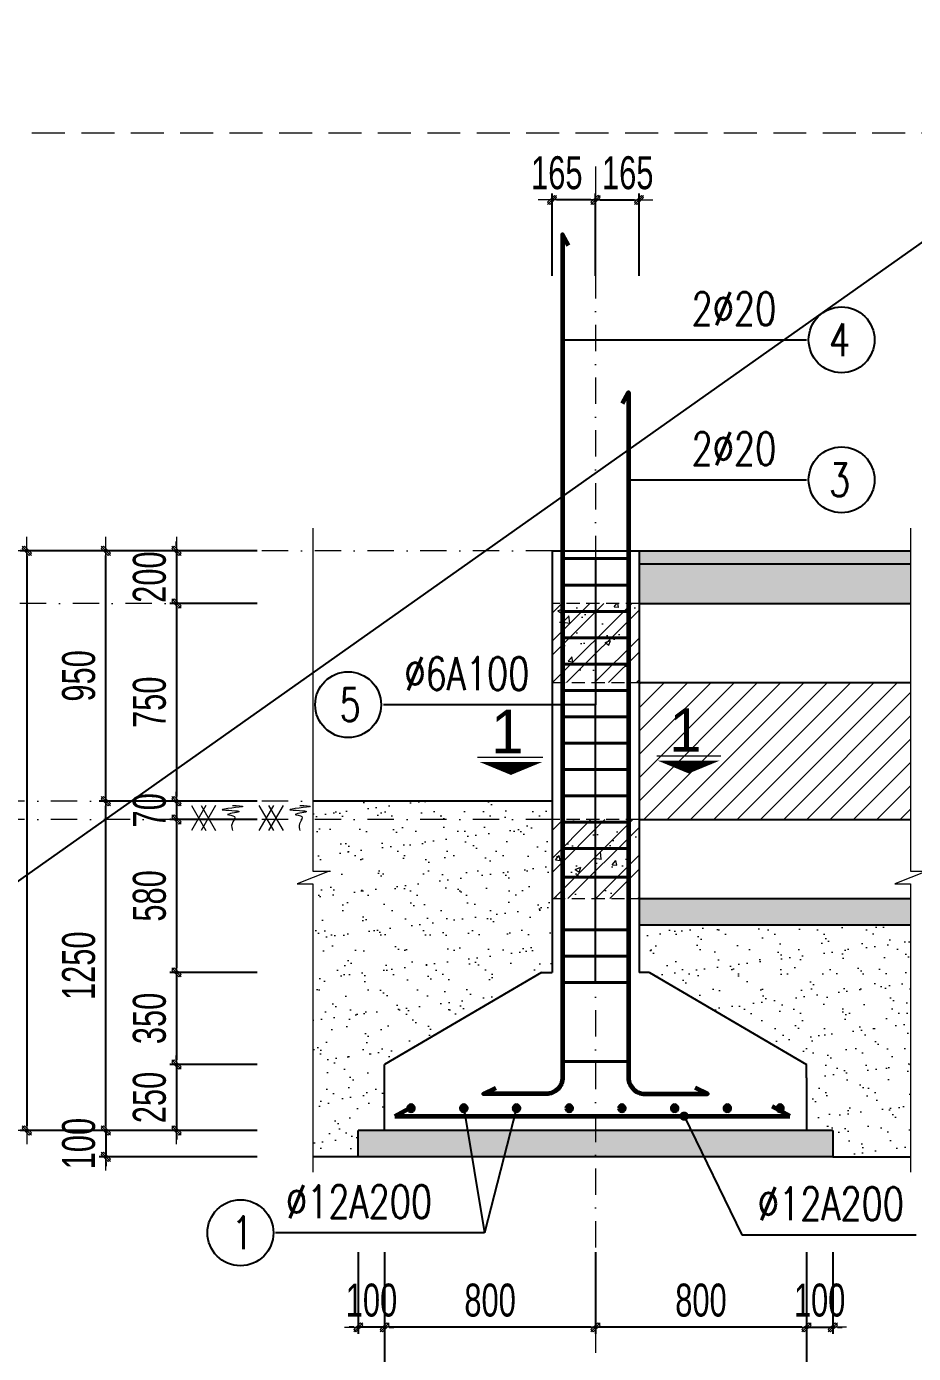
# Model space of a CAD drawing. Header units: millimetres. Extents: x -182770 to 489476, y -561170 to -280028.
# Drawn here: x -63345 to -59981, y -523806 to -518770 of the extents above; entities that cross this region are included whole.
import ezdxf
from ezdxf.enums import TextEntityAlignment as Align

# ---------------------------------------------------------------- set-up
doc = ezdxf.new("R2010")
doc.units = ezdxf.units.MM
doc.header["$MEASUREMENT"] = 0
doc.header["$PDMODE"] = 32
doc.linetypes.add('DASHDOT', pattern=[1, 0.5, -0.25, 0, -0.25])
doc.linetypes.add('HIDDEN', pattern=[0.375, 0.25, -0.125])
doc.layers.get('Defpoints').update_dxf_attribs({"color": 1})
doc.layers.add('KCS_Plotter', color=11, linetype='Continuous', plot=False)
for name, color, linetype, lineweight in [('LC Dim', 8, 'Continuous', 18), ('LC Hatch', 252, 'Continuous', 9), ('LC Khac', 4, 'Continuous', 9), ('LC MANH DUT', 35, 'HIDDEN', 5), ('LC Net dam2', 6, 'Continuous', 40), ('LC Net dam3', 1, 'Continuous', 60), ('LC Net manh', 133, 'Continuous', 5), ('LC Net thay', 63, 'Continuous', 25), ('LC Net truc', 79, 'DASHDOT', 13), ('LC Text2', 7, 'Continuous', 25)]:
    doc.layers.add(name, color=color, linetype=linetype, lineweight=lineweight)
doc.styles.add('HOATBIF', font='hoatbif.shx', dxfattribs={"width": 0.7})
doc.styles.add('LC 1', font='VHAVANB.TTF')
doc.styles.add('LC 3', font='vnsimli.shx', dxfattribs={"width": 0.75})
doc.dimstyles.new('1-100(1-50)', dxfattribs={"dimscale": 50, "dimtxt": 2.5, "dimasz": 0.35, "dimexe": 0.5, "dimexo": 0, "dimgap": 0.8, "dimtad": 1, "dimdec": 0, "dimzin": 0, "dimdsep": 46, "dimtxsty": 'HOATBIF', "dimblk1": 'DOT', "dimblk2": 'DOT', "dimsah": 1, "dimcen": -1, "dimdle": 1, "dimclrd": 256, "dimclre": 256, "dimclrt": 4, "dimadec": 3, "dimazin": 2, "dimtfac": 0.333333, "dimtdec": 0, "dimtix": 1, "dimtmove": 2, "dimatfit": 3, "dimldrblk": 'DOT', "dimfxl": 1, "dimtvp": 0.833333, "dimtolj": 1, "dimtzin": 0, "dimarcsym": 0})

# ---------------------------------------------------------------- blocks, each defined once
blk = doc.blocks.new('DOT')
at = {"layer": 'LC Dim'}
blk.add_line((-3, 0), (3, 0), dxfattribs=at)
at = {"layer": 'LC Dim', "color": 4}
blk.add_line((-1, -1), (1, 1), dxfattribs=at)
blk.add_lwpolyline([(0.5, 1), (-1, -0.5), (-0.5, -1), (1, 0.5)], close=True, dxfattribs=at)
blk = doc.blocks.new('*D451')
at = {"layer": 'Defpoints', "color": 0, "ltscale": 2, "transparency": 16777216}
for p in [(-61186.6, -523422), (-60386.6, -523422), (-61186.6, -523706.6)]:
    blk.add_point(p, dxfattribs=at)
at = {"layer": 'LC Dim', "lineweight": -2, "ltscale": 2, "transparency": 16777216}
for p, q in [((-61186.6, -523422), (-61186.6, -523731.6)), ((-60386.6, -523422), (-60386.6, -523731.6)), ((-60404.1, -523706.6), (-61169.1, -523706.6))]:
    blk.add_line(p, q, dxfattribs=at)
at = {"layer": 'LC Dim', "lineweight": -2, "ltscale": 2, "transparency": 16777216, "xscale": 17.5, "yscale": 17.5, "zscale": 17.5, "rotation": 180}
blk.add_blockref('DOT', (-61186.6, -523706.6), dxfattribs=at)
at = {"layer": 'LC Dim', "lineweight": -2, "ltscale": 2, "transparency": 16777216, "xscale": 17.5, "yscale": 17.5, "zscale": 17.5}
blk.add_blockref('DOT', (-60386.6, -523706.6), dxfattribs=at)
at = {"layer": 'LC Dim', "color": 4, "ltscale": 2, "transparency": 16777216, "insert": (-60786.6, -523604.1), "char_height": 125, "attachment_point": 5, "style": 'HOATBIF'}
blk.add_mtext('\\A1;800', dxfattribs=at)
blk = doc.blocks.new('_Dot')
at = {"color": 0, "linetype": 'ByBlock', "lineweight": -2}
blk.add_line((-0.5, 0), (-1, 0), dxfattribs=at)
at = {"color": 0, "linetype": 'ByBlock', "const_width": 0.5}
blk.add_lwpolyline([(-0.25, 0, 1), (0.25, 0, 1)], format="xyb", close=True, dxfattribs=at)
blk = doc.blocks.new('*D452')
at = {"layer": 'Defpoints', "color": 0, "ltscale": 2, "transparency": 16777216}
for p in [(-61986.6, -523422), (-61186.6, -523422), (-61986.6, -523706.6)]:
    blk.add_point(p, dxfattribs=at)
at = {"layer": 'LC Dim', "lineweight": -2, "ltscale": 2, "transparency": 16777216}
for p, q in [((-61986.6, -523422), (-61986.6, -523731.6)), ((-61186.6, -523422), (-61186.6, -523731.6)), ((-61204.1, -523706.6), (-61969.1, -523706.6))]:
    blk.add_line(p, q, dxfattribs=at)
at = {"layer": 'LC Dim', "lineweight": -2, "ltscale": 2, "transparency": 16777216, "xscale": 17.5, "yscale": 17.5, "zscale": 17.5, "rotation": 180}
blk.add_blockref('DOT', (-61986.6, -523706.6), dxfattribs=at)
at = {"layer": 'LC Dim', "lineweight": -2, "ltscale": 2, "transparency": 16777216, "xscale": 17.5, "yscale": 17.5, "zscale": 17.5}
blk.add_blockref('DOT', (-61186.6, -523706.6), dxfattribs=at)
at = {"layer": 'LC Dim', "color": 4, "ltscale": 2, "transparency": 16777216, "insert": (-61586.6, -523604.1), "char_height": 125, "attachment_point": 5, "style": 'HOATBIF'}
blk.add_mtext('\\A1;800', dxfattribs=at)
blk = doc.blocks.new('*D453')
at = {"layer": 'Defpoints', "color": 0, "ltscale": 2, "transparency": 16777216}
for p in [(-61986.6, -523422), (-60386.6, -523422), (-61986.6, -524019.1)]:
    blk.add_point(p, dxfattribs=at)
at = {"layer": 'LC Dim', "lineweight": -2, "ltscale": 2, "transparency": 16777216}
for p, q in [((-61986.6, -523422), (-61986.6, -524044.1)), ((-60386.6, -523422), (-60386.6, -524044.1)), ((-60404.1, -524019.1), (-61969.1, -524019.1))]:
    blk.add_line(p, q, dxfattribs=at)
at = {"layer": 'LC Dim', "lineweight": -2, "ltscale": 2, "transparency": 16777216, "xscale": 17.5, "yscale": 17.5, "zscale": 17.5, "rotation": 180}
blk.add_blockref('DOT', (-61986.6, -524019.1), dxfattribs=at)
at = {"layer": 'LC Dim', "lineweight": -2, "ltscale": 2, "transparency": 16777216, "xscale": 17.5, "yscale": 17.5, "zscale": 17.5}
blk.add_blockref('DOT', (-60386.6, -524019.1), dxfattribs=at)
at = {"layer": 'LC Dim', "color": 4, "ltscale": 2, "transparency": 16777216, "insert": (-61186.6, -523916.6), "char_height": 125, "attachment_point": 5, "style": 'HOATBIF'}
blk.add_mtext('\\A1;1600', dxfattribs=at)
blk = doc.blocks.new('*D454')
at = {"layer": 'Defpoints', "color": 0, "ltscale": 2, "transparency": 16777216}
for p in [(-60386.6, -523422), (-60286.6, -523422), (-60286.6, -523706.6)]:
    blk.add_point(p, dxfattribs=at)
at = {"layer": 'LC Dim', "lineweight": -2, "ltscale": 2, "transparency": 16777216}
for p, q in [((-60386.6, -523422), (-60386.6, -523731.6)), ((-60286.6, -523422), (-60286.6, -523731.6)), ((-60404.1, -523706.6), (-60421.6, -523706.6)), ((-60386.6, -523706.6), (-60286.6, -523706.6)), ((-60269.1, -523706.6), (-60251.6, -523706.6))]:
    blk.add_line(p, q, dxfattribs=at)
at = {"layer": 'LC Dim', "lineweight": -2, "ltscale": 2, "transparency": 16777216, "xscale": 17.5, "yscale": 17.5, "zscale": 17.5}
blk.add_blockref('DOT', (-60386.6, -523706.6), dxfattribs=at)
at = {"layer": 'LC Dim', "lineweight": -2, "ltscale": 2, "transparency": 16777216, "xscale": 17.5, "yscale": 17.5, "zscale": 17.5, "rotation": 180}
blk.add_blockref('DOT', (-60286.6, -523706.6), dxfattribs=at)
at = {"layer": 'LC Dim', "color": 4, "ltscale": 2, "transparency": 16777216, "insert": (-60336.6, -523604.1), "char_height": 125, "attachment_point": 5, "style": 'HOATBIF'}
blk.add_mtext('\\A1;100', dxfattribs=at)
blk = doc.blocks.new('*D455')
at = {"layer": 'Defpoints', "color": 0, "ltscale": 2, "transparency": 16777216}
for p in [(-62086.6, -523422), (-61986.6, -523422), (-62086.6, -523706.6)]:
    blk.add_point(p, dxfattribs=at)
at = {"layer": 'LC Dim', "lineweight": -2, "ltscale": 2, "transparency": 16777216}
for p, q in [((-62086.6, -523422), (-62086.6, -523731.6)), ((-61986.6, -523422), (-61986.6, -523731.6)), ((-62104.1, -523706.6), (-62121.6, -523706.6)), ((-61986.6, -523706.6), (-62086.6, -523706.6)), ((-61969.1, -523706.6), (-61951.6, -523706.6))]:
    blk.add_line(p, q, dxfattribs=at)
at = {"layer": 'LC Dim', "lineweight": -2, "ltscale": 2, "transparency": 16777216, "xscale": 17.5, "yscale": 17.5, "zscale": 17.5}
blk.add_blockref('DOT', (-62086.6, -523706.6), dxfattribs=at)
at = {"layer": 'LC Dim', "lineweight": -2, "ltscale": 2, "transparency": 16777216, "xscale": 17.5, "yscale": 17.5, "zscale": 17.5, "rotation": 180}
blk.add_blockref('DOT', (-61986.6, -523706.6), dxfattribs=at)
at = {"layer": 'LC Dim', "color": 4, "ltscale": 2, "transparency": 16777216, "insert": (-62036.6, -523604.1), "char_height": 125, "attachment_point": 5, "style": 'HOATBIF'}
blk.add_mtext('\\A1;100', dxfattribs=at)
blk = doc.blocks.new('*D456')
at = {"layer": 'Defpoints', "color": 0, "ltscale": 2, "transparency": 16777216}
for p in [(-61351.6, -519428), (-61351.6, -519716.2), (-61186.6, -519716.2)]:
    blk.add_point(p, dxfattribs=at)
at = {"layer": 'LC Dim', "lineweight": -2, "ltscale": 2, "transparency": 16777216}
for p, q in [((-61351.6, -519716.2), (-61351.6, -519403)), ((-61186.6, -519716.2), (-61186.6, -519403)), ((-61204.1, -519428), (-61334.1, -519428))]:
    blk.add_line(p, q, dxfattribs=at)
at = {"layer": 'LC Dim', "lineweight": -2, "ltscale": 2, "transparency": 16777216, "xscale": 17.5, "yscale": 17.5, "zscale": 17.5, "rotation": 180}
blk.add_blockref('DOT', (-61351.6, -519428), dxfattribs=at)
at = {"layer": 'LC Dim', "lineweight": -2, "ltscale": 2, "transparency": 16777216, "xscale": 17.5, "yscale": 17.5, "zscale": 17.5}
blk.add_blockref('DOT', (-61186.6, -519428), dxfattribs=at)
at = {"layer": 'LC Dim', "color": 4, "ltscale": 2, "transparency": 16777216, "insert": (-61333.5, -519325.5), "char_height": 125, "attachment_point": 5, "style": 'HOATBIF'}
blk.add_mtext('\\A1;165', dxfattribs=at)
blk = doc.blocks.new('*D457')
at = {"layer": 'Defpoints', "color": 0, "ltscale": 2, "transparency": 16777216}
for p in [(-61021.6, -519428), (-61186.6, -519716.2), (-61021.6, -519716.2)]:
    blk.add_point(p, dxfattribs=at)
at = {"layer": 'LC Dim', "lineweight": -2, "ltscale": 2, "transparency": 16777216}
for p, q in [((-61186.6, -519716.2), (-61186.6, -519403)), ((-61021.6, -519716.2), (-61021.6, -519403)), ((-61169.1, -519428), (-61039.1, -519428))]:
    blk.add_line(p, q, dxfattribs=at)
at = {"layer": 'LC Dim', "lineweight": -2, "ltscale": 2, "transparency": 16777216, "xscale": 17.5, "yscale": 17.5, "zscale": 17.5, "rotation": 180}
blk.add_blockref('DOT', (-61186.6, -519428), dxfattribs=at)
at = {"layer": 'LC Dim', "lineweight": -2, "ltscale": 2, "transparency": 16777216, "xscale": 17.5, "yscale": 17.5, "zscale": 17.5}
blk.add_blockref('DOT', (-61021.6, -519428), dxfattribs=at)
at = {"layer": 'LC Dim', "color": 4, "ltscale": 2, "transparency": 16777216, "insert": (-61064.5, -519325.5), "char_height": 125, "attachment_point": 5, "style": 'HOATBIF'}
blk.add_mtext('\\A1;165', dxfattribs=at)
blk = doc.blocks.new('theptron1')
at = {"layer": 'LC Net dam3'}
for p, q in [((-0.5, 0), (0.5, 0)), ((-0.35, 0.35), (0.35, -0.35)), ((0.35, 0.35), (-0.35, -0.35)), ((0, 0.5), (0, -0.5))]:
    blk.add_line(p, q, dxfattribs=at)
blk.add_circle((0, 0), 0.5, dxfattribs=at)
blk = doc.blocks.new('*U377')
at = {"layer": 'LC Dim', "xscale": 19.6923076923333, "yscale": 19.6923076923333, "zscale": 19.6923076923333}
blk.add_blockref('theptron1', (0, 0), dxfattribs=at)
blk = doc.blocks.new('*U376')
at = {"layer": 'LC Dim', "color": 0, "linetype": 'ByBlock', "lineweight": -2}
for p in [(0, 0), (200, 0), (400, 0), (600, 0), (800, 0), (1000, 0), (1200, 0)]:
    blk.add_blockref('*U377', p, dxfattribs=at)
at = {"layer": 'LC Dim', "color": 0, "linetype": 'ByBlock', "lineweight": -2, "transparency": 16777216}
blk.add_blockref('*U377', (1400, 0), dxfattribs=at)
blk = doc.blocks.new('*D477')
at = {"layer": 'Defpoints', "color": 0, "ltscale": 2, "transparency": 16777216}
for p in [(-62469.7, -522959.4), (-63044.5, -523059.4), (-62469.7, -523059.4)]:
    blk.add_point(p, dxfattribs=at)
at = {"layer": 'LC Dim', "lineweight": -2, "ltscale": 2, "transparency": 16777216}
for p, q in [((-63044.5, -522941.9), (-63044.5, -522924.4)), ((-62469.7, -522959.4), (-63069.5, -522959.4)), ((-63044.5, -522959.4), (-63044.5, -523059.4)), ((-62469.7, -523059.4), (-63069.5, -523059.4)), ((-63044.5, -523076.9), (-63044.5, -523094.4))]:
    blk.add_line(p, q, dxfattribs=at)
at = {"layer": 'LC Dim', "lineweight": -2, "ltscale": 2, "transparency": 16777216, "xscale": 17.5, "yscale": 17.5, "zscale": 17.5}
for p, rotation in [((-63044.5, -522959.4), 270), ((-63044.5, -523059.4), 90)]:
    blk.add_blockref('DOT', p, dxfattribs=dict(at, rotation=rotation))
at = {"layer": 'LC Dim', "color": 4, "ltscale": 2, "transparency": 16777216, "insert": (-63147, -523009.4), "char_height": 125, "attachment_point": 5, "rotation": 90, "style": 'HOATBIF'}
blk.add_mtext('\\A1;100', dxfattribs=at)
blk = doc.blocks.new('*D478')
at = {"layer": 'Defpoints', "color": 0, "ltscale": 2, "transparency": 16777216}
for p in [(-63044.5, -521709.4), (-62469.7, -521709.4), (-62469.7, -522959.4)]:
    blk.add_point(p, dxfattribs=at)
at = {"layer": 'LC Dim', "lineweight": -2, "ltscale": 2, "transparency": 16777216}
for p, q in [((-62469.7, -521709.4), (-63069.5, -521709.4)), ((-63044.5, -522941.9), (-63044.5, -521726.9)), ((-62469.7, -522959.4), (-63069.5, -522959.4))]:
    blk.add_line(p, q, dxfattribs=at)
at = {"layer": 'LC Dim', "lineweight": -2, "ltscale": 2, "transparency": 16777216, "xscale": 17.5, "yscale": 17.5, "zscale": 17.5}
for p, rotation in [((-63044.5, -521709.4), 90), ((-63044.5, -522959.4), 270)]:
    blk.add_blockref('DOT', p, dxfattribs=dict(at, rotation=rotation))
at = {"layer": 'LC Dim', "color": 4, "ltscale": 2, "transparency": 16777216, "insert": (-63147, -522334.4), "char_height": 125, "attachment_point": 5, "rotation": 90, "style": 'HOATBIF'}
blk.add_mtext('\\A1;1250', dxfattribs=at)
blk = doc.blocks.new('*D479')
at = {"layer": 'Defpoints', "color": 0, "ltscale": 2, "transparency": 16777216}
for p in [(-63044.5, -520759.4), (-62469.7, -520759.4), (-62469.7, -521709.4)]:
    blk.add_point(p, dxfattribs=at)
at = {"layer": 'LC Dim', "lineweight": -2, "ltscale": 2, "transparency": 16777216}
for p, q in [((-62469.7, -520759.4), (-63069.5, -520759.4)), ((-63044.5, -521691.9), (-63044.5, -520776.9)), ((-62469.7, -521709.4), (-63069.5, -521709.4))]:
    blk.add_line(p, q, dxfattribs=at)
at = {"layer": 'LC Dim', "lineweight": -2, "ltscale": 2, "transparency": 16777216, "xscale": 17.5, "yscale": 17.5, "zscale": 17.5}
for p, rotation in [((-63044.5, -520759.4), 90), ((-63044.5, -521709.4), 270)]:
    blk.add_blockref('DOT', p, dxfattribs=dict(at, rotation=rotation))
at = {"layer": 'LC Dim', "color": 4, "ltscale": 2, "transparency": 16777216, "insert": (-63147, -521234.4), "char_height": 125, "attachment_point": 5, "rotation": 90, "style": 'HOATBIF'}
blk.add_mtext('\\A1;950', dxfattribs=at)
blk = doc.blocks.new('mat dat')
at = {"layer": 'LC Net manh'}
for p, q in [((2, 0), (3.73, -3)), ((3.73, 0), (2, -3)), ((3.15, 0), (4.88, -3)), ((4.88, 0), (3.15, -3))]:
    blk.add_line(p, q, dxfattribs=at)
blk.add_spline([(0, 0), (-1.21, -0.12), (1.21, -0.52), (-0.75, -0.75), (0.58, -1.1), (-0.23, -1.33), (0.06, -2.19), (0, -3)], degree=3, dxfattribs=at)
blk = doc.blocks.new('*U386')
at = {"layer": 'LC Khac', "xscale": 32.00000000005184, "yscale": 32.00000000005184, "zscale": 32.00000000005184}
blk.add_blockref('mat dat', (-56.7, 48), dxfattribs=at)
blk = doc.blocks.new('*U385')
at = {"layer": 'LC Dim', "color": 0, "linetype": 'ByBlock', "lineweight": -2}
for p in [(0, 0), (256, 0)]:
    blk.add_blockref('*U386', p, dxfattribs=at)
blk = doc.blocks.new('*D480')
at = {"layer": 'Defpoints', "color": 0, "ltscale": 2, "transparency": 16777216}
for p in [(-62469.7, -520759.4), (-63344.3, -522959.4), (-62469.7, -522959.4)]:
    blk.add_point(p, dxfattribs=at)
at = {"layer": 'LC Dim', "lineweight": -2, "ltscale": 2, "transparency": 16777216}
for p, q in [((-62469.7, -520759.4), (-63369.3, -520759.4)), ((-63344.3, -520776.9), (-63344.3, -522941.9)), ((-62469.7, -522959.4), (-63369.3, -522959.4))]:
    blk.add_line(p, q, dxfattribs=at)
at = {"layer": 'LC Dim', "lineweight": -2, "ltscale": 2, "transparency": 16777216, "xscale": 17.5, "yscale": 17.5, "zscale": 17.5}
for p, rotation in [((-63344.3, -520759.4), 90), ((-63344.3, -522959.4), 270)]:
    blk.add_blockref('DOT', p, dxfattribs=dict(at, rotation=rotation))
at = {"layer": 'LC Dim', "color": 4, "ltscale": 2, "transparency": 16777216, "insert": (-63450, -521942.6), "char_height": 125, "attachment_point": 5, "rotation": 90, "style": 'HOATBIF'}
blk.add_mtext('\\A1;2200', dxfattribs=at)
blk = doc.blocks.new('*D481')
at = {"layer": 'Defpoints', "color": 0, "transparency": 16777216}
for p in [(-62469.7, -521779.4), (-62776, -522359.4), (-62469.7, -522359.4)]:
    blk.add_point(p, dxfattribs=at)
at = {"layer": 'LC Dim', "lineweight": -2, "transparency": 16777216}
for p, q in [((-62469.7, -521779.4), (-62801, -521779.4)), ((-62776, -521796.9), (-62776, -522341.9)), ((-62469.7, -522359.4), (-62801, -522359.4))]:
    blk.add_line(p, q, dxfattribs=at)
at = {"layer": 'LC Dim', "lineweight": -2, "transparency": 16777216, "xscale": 17.5, "yscale": 17.5, "zscale": 17.5}
for p, rotation in [((-62776, -521779.4), 90), ((-62776, -522359.4), 270)]:
    blk.add_blockref('DOT', p, dxfattribs=dict(at, rotation=rotation))
at = {"layer": 'LC Dim', "color": 4, "transparency": 16777216, "insert": (-62878.5, -522069.4), "char_height": 125, "attachment_point": 5, "rotation": 90, "style": 'HOATBIF'}
blk.add_mtext('\\A1;580', dxfattribs=at)
blk = doc.blocks.new('*D482')
at = {"layer": 'Defpoints', "color": 0, "transparency": 16777216}
for p in [(-62469.7, -522359.4), (-62776, -522709.4), (-62469.7, -522709.4)]:
    blk.add_point(p, dxfattribs=at)
at = {"layer": 'LC Dim', "lineweight": -2, "transparency": 16777216}
for p, q in [((-62469.7, -522359.4), (-62801, -522359.4)), ((-62776, -522376.9), (-62776, -522691.9)), ((-62469.7, -522709.4), (-62801, -522709.4))]:
    blk.add_line(p, q, dxfattribs=at)
at = {"layer": 'LC Dim', "lineweight": -2, "transparency": 16777216, "xscale": 17.5, "yscale": 17.5, "zscale": 17.5}
for p, rotation in [((-62776, -522359.4), 90), ((-62776, -522709.4), 270)]:
    blk.add_blockref('DOT', p, dxfattribs=dict(at, rotation=rotation))
at = {"layer": 'LC Dim', "color": 4, "transparency": 16777216, "insert": (-62878.5, -522534.4), "char_height": 125, "attachment_point": 5, "rotation": 90, "style": 'HOATBIF'}
blk.add_mtext('\\A1;350', dxfattribs=at)
blk = doc.blocks.new('*D483')
at = {"layer": 'Defpoints', "color": 0, "transparency": 16777216}
for p in [(-62469.7, -522709.4), (-62776, -522959.4), (-62469.7, -522959.4)]:
    blk.add_point(p, dxfattribs=at)
at = {"layer": 'LC Dim', "lineweight": -2, "transparency": 16777216}
for p, q in [((-62776, -522691.9), (-62776, -522674.4)), ((-62469.7, -522709.4), (-62801, -522709.4)), ((-62776, -522709.4), (-62776, -522959.4)), ((-62469.7, -522959.4), (-62801, -522959.4)), ((-62776, -522976.9), (-62776, -522994.4))]:
    blk.add_line(p, q, dxfattribs=at)
at = {"layer": 'LC Dim', "lineweight": -2, "transparency": 16777216, "xscale": 17.5, "yscale": 17.5, "zscale": 17.5}
for p, rotation in [((-62776, -522709.4), 270), ((-62776, -522959.4), 90)]:
    blk.add_blockref('DOT', p, dxfattribs=dict(at, rotation=rotation))
at = {"layer": 'LC Dim', "color": 4, "transparency": 16777216, "insert": (-62878.5, -522834.4), "char_height": 125, "attachment_point": 5, "rotation": 90, "style": 'HOATBIF'}
blk.add_mtext('\\A1;250', dxfattribs=at)
blk = doc.blocks.new('*D484')
at = {"layer": 'Defpoints', "color": 0, "transparency": 16777216}
for p in [(-62469.7, -521709.4), (-62776, -521779.4), (-62469.7, -521779.4)]:
    blk.add_point(p, dxfattribs=at)
at = {"layer": 'LC Dim', "lineweight": -2, "transparency": 16777216}
for p, q in [((-62469.7, -521709.4), (-62801, -521709.4)), ((-62776, -521691.9), (-62776, -521674.4)), ((-62776, -521709.4), (-62776, -521779.4)), ((-62469.7, -521779.4), (-62801, -521779.4)), ((-62776, -521796.9), (-62776, -521814.4))]:
    blk.add_line(p, q, dxfattribs=at)
at = {"layer": 'LC Dim', "lineweight": -2, "transparency": 16777216, "xscale": 17.5, "yscale": 17.5, "zscale": 17.5}
for p, rotation in [((-62776, -521709.4), 270), ((-62776, -521779.4), 90)]:
    blk.add_blockref('DOT', p, dxfattribs=dict(at, rotation=rotation))
at = {"layer": 'LC Dim', "color": 4, "transparency": 16777216, "insert": (-62878.5, -521744.4), "char_height": 125, "attachment_point": 5, "rotation": 90, "style": 'HOATBIF'}
blk.add_mtext('\\A1;70', dxfattribs=at)
blk = doc.blocks.new('*D485')
at = {"layer": 'Defpoints', "color": 0, "transparency": 16777216}
for p in [(-62469.7, -520759.4), (-62776, -520959.4), (-62469.7, -520959.4)]:
    blk.add_point(p, dxfattribs=at)
at = {"layer": 'LC Dim', "lineweight": -2, "transparency": 16777216}
for p, q in [((-62469.7, -520759.4), (-62801, -520759.4)), ((-62776, -520741.9), (-62776, -520724.4)), ((-62776, -520759.4), (-62776, -520959.4)), ((-62469.7, -520959.4), (-62801, -520959.4)), ((-62776, -520976.9), (-62776, -520994.4))]:
    blk.add_line(p, q, dxfattribs=at)
at = {"layer": 'LC Dim', "lineweight": -2, "transparency": 16777216, "xscale": 17.5, "yscale": 17.5, "zscale": 17.5}
for p, rotation in [((-62776, -520759.4), 270), ((-62776, -520959.4), 90)]:
    blk.add_blockref('DOT', p, dxfattribs=dict(at, rotation=rotation))
at = {"layer": 'LC Dim', "color": 4, "transparency": 16777216, "insert": (-62878.5, -520859.4), "char_height": 125, "attachment_point": 5, "rotation": 90, "style": 'HOATBIF'}
blk.add_mtext('\\A1;200', dxfattribs=at)
blk = doc.blocks.new('*D486')
at = {"layer": 'Defpoints', "color": 0, "transparency": 16777216}
for p in [(-62469.7, -520959.4), (-62776, -521709.4), (-62469.7, -521709.4)]:
    blk.add_point(p, dxfattribs=at)
at = {"layer": 'LC Dim', "lineweight": -2, "transparency": 16777216}
for p, q in [((-62469.7, -520959.4), (-62801, -520959.4)), ((-62776, -520976.9), (-62776, -521691.9)), ((-62469.7, -521709.4), (-62801, -521709.4))]:
    blk.add_line(p, q, dxfattribs=at)
at = {"layer": 'LC Dim', "lineweight": -2, "transparency": 16777216, "xscale": 17.5, "yscale": 17.5, "zscale": 17.5}
for p, rotation in [((-62776, -520959.4), 90), ((-62776, -521709.4), 270)]:
    blk.add_blockref('DOT', p, dxfattribs=dict(at, rotation=rotation))
at = {"layer": 'LC Dim', "color": 4, "transparency": 16777216, "insert": (-62878.5, -521334.4), "char_height": 125, "attachment_point": 5, "rotation": 90, "style": 'HOATBIF'}
blk.add_mtext('\\A1;750', dxfattribs=at)

msp = doc.modelspace()

# ---------------------------------------------------------------- hatches: boundary and pattern name
at = {"layer": 'LC Hatch', "ltscale": 250}
h = msp.add_hatch(dxfattribs=at)
h.set_pattern_fill('AR-CONC', color=256, scale=10, style=0)
h.set_pattern_definition([(50, (-4374.866, -61923.42), (71.726018, -6.2752135), [7.5, -82.5]), (355, (-4374.866, -61923.42), (-13.875133, 75.219213), [6, -66]), (100.4514, (-4368.89, -61923.94), (57.850938, 68.943954), [6.374019, -70.114211]), (46.1842, (-4374.87, -61903.42), (106.724105, -16.551901), [11.25, -123.75]), (96.6356, (-4365.97, -61904.8), (93.46627, 97.411787), [9.56103, -105.1713]), (351.1842, (-4374.87, -61903.42), (93.466195, 97.41186), [9, -99]), (21, (-4364.866, -61908.42), (59.690705, -40.261889), [7.5, -82.5]), (326, (-4364.866, -61908.42), (24.331533, 72.515005), [6, -66]), (71.4514, (-4359.89, -61911.774), (84.022263, 32.25305), [6.374019, -70.114211]), (37.5, (-4374.866, -61923.419), (1.2159855, 33.2893854), [0, -65.2, 0, -67, 0, -66.25]), (7.5, (-4374.866, -61923.42), (26.3069537, 39.4411712), [0, -38.2, 0, -63.7, 0, -25.25]), (327.5, (-4397.166, -61923.419), (53.3822436, -2.2554872), [0, -25, 0, -78, 0, -103.5]), (317.5, (-4407.166, -61923.42), (58.318617, 10.010498), [0, -32.5, 0, -51.8, 0, -73.5])])
h.paths.add_polyline_path([(-59991.3, -520759.4), (-61021.6, -520759.4), (-61021.6, -520809.4), (-59991.3, -520809.4)])
h.paths.add_polyline_path([(-59991.3, -522079.4), (-61021.6, -522079.4), (-61021.6, -522179.4), (-59991.3, -522179.4)])
h = msp.add_hatch(dxfattribs=at)
h.set_pattern_fill('BTCT', color=256, scale=30)
h.set_pattern_definition([(50, (0, 0), (215.178055, -18.82564), [22.5, -247.5]), (355, (0, 0), (-41.6254, 225.65764), [18, -198]), (100.4514, (17.93, -1.57), (173.552815, 206.83186), [19.12206, -210.34263]), (46.1842, (0, 60), (320.17231, -49.6557), [33.75, -371.25]), (96.6356, (26.68, 55.86), (280.39881, 292.23536), [28.68309, -315.5139]), (351.1842, (0, 60), (280.39858, 292.23558), [27, -297]), (21, (30, 45), (179.072116, -120.78567), [22.5, -247.5]), (326, (30, 45), (72.9946, 217.54501), [18, -198]), (71.4514, (44.92, 34.93), (252.06679, 96.75915), [19.12206, -210.34263]), (37.5, (0, 0), (3.647957, 99.868156), [0, -195.6, 0, -201, 0, -198.75]), (7.5, (0, 0), (78.920861, 118.323514), [0, -114.6, 0, -191.1, 0, -75.75]), (327.5, (-66.9, 0), (160.146731, -6.766462), [0, -75, 0, -234, 0, -310.5]), (317.5, (-96.9, 0), (174.95585, 30.031495), [0, -97.5, 0, -155.4, 0, -220.5]), (45, (0, 0), (-79.549513, 79.549513), []), (45, (53.03, 0), (-79.549513, 79.549513), [])])
h.paths.add_polyline_path([(-55870.6, -520809.4), (-56833, -520809.4), (-56833, -520959.4), (-55870.6, -520959.4)])
h.paths.add_polyline_path([(-54565.2, -520809.4), (-55650.6, -520809.4), (-55650.6, -520959.4), (-54565.2, -520959.4)])
h.paths.add_polyline_path([(-59991.3, -520809.4), (-61021.6, -520809.4), (-61021.6, -520959.4), (-59991.3, -520959.4)])
at = {"layer": 'LC Hatch', "ltscale": 2}
h = msp.add_hatch(dxfattribs=at)
h.set_pattern_fill('BTCT', color=256, scale=30)
h.set_pattern_definition([(50, (-4374.87, -61923.42), (215.178055, -18.82564), [22.5, -247.5]), (355, (-4374.87, -61923.42), (-41.6254, 225.65764), [18, -198]), (100.4514, (-4356.93, -61924.99), (173.55281, 206.83186), [19.12206, -210.34263]), (46.1842, (-4374.87, -61863.42), (320.17231, -49.6557), [33.75, -371.25]), (96.6356, (-4348.2, -61867.56), (280.39881, 292.23536), [28.68309, -315.5139]), (351.1842, (-4374.87, -61863.42), (280.39858, 292.23558), [27, -297]), (21, (-4344.87, -61878.42), (179.072116, -120.78567), [22.5, -247.5]), (326, (-4344.87, -61878.42), (72.9946, 217.54501), [18, -198]), (71.4514, (-4329.94, -61888.48), (252.06679, 96.75915), [19.12206, -210.34263]), (37.5, (-4374.866, -61923.42), (3.647957, 99.868156), [0, -195.6, 0, -201, 0, -198.75]), (7.5, (-4374.87, -61923.42), (78.92086, 118.323514), [0, -114.6, 0, -191.1, 0, -75.75]), (327.5, (-4441.766, -61923.42), (160.146731, -6.766462), [0, -75, 0, -234, 0, -310.5]), (317.5, (-4471.77, -61923.42), (174.95585, 30.031495), [0, -97.5, 0, -155.4, 0, -220.5]), (45, (-4374.87, -61923.42), (-79.549513, 79.549513), []), (45, (-4321.83, -61923.42), (-79.549513, 79.549513), [])])
h.paths.add_polyline_path([(-61351.6, -521259.4), (-61021.6, -521259.4), (-61021.6, -520959.4), (-61351.6, -520959.4)])
at = {"layer": 'LC Hatch', "ltscale": 250}
h = msp.add_hatch(dxfattribs=at)
h.set_pattern_fill('ANSI31', color=256, scale=500)
h.set_pattern_definition([(45, (-4374.866, -61923.42), (-44.194174, 44.194174), [])])
h.paths.add_polyline_path([(-59991.3, -521259.4), (-61021.6, -521259.4), (-61021.6, -521759.4), (-61021.6, -521779.4), (-59991.3, -521779.4)])
h.paths.add_polyline_path([(-60949.4, -521563.4), (-60741.9, -521563.4), (-60741.9, -521315.9), (-60949.4, -521315.9)], flags=24)
h = msp.add_hatch(dxfattribs=at)
h.set_pattern_fill('AR-SAND', color=256, scale=60)
h.set_pattern_definition([(37.5, (-4374.87, -61923.42), (-3.779601, 115.609426), [0, -91.2, 0, -102, 0, -97.5]), (7.5, (-4374.87, -61923.42), (106.1866, 169.328764), [0, -49.2, 0, -82.2, 0, -31.5]), (327.5, (-4448.67, -61923.42), (186.848512, 0.339543), [0, -30, 0, -108, 0, -141]), (317.5, (-4448.67, -61923.42), (180.367596, 52.660534), [0, -15, 0, -70.8, 0, -81])])
h.paths.add_polyline_path([(-61391.6, -522359.4), (-61351.6, -522359.4), (-61351.6, -521779.4), (-62259.1, -521779.4), (-62259.1, -521975.5), (-62197.4, -521975.5), (-62319, -522023.8), (-62259.1, -522023.8), (-62259.1, -523059.4), (-62086.6, -523059.4), (-62086.6, -522959.4), (-61986.6, -522959.4), (-61986.6, -522709.4)])
h.paths.add_polyline_path([(-59991.3, -522179.4), (-61021.6, -522179.4), (-61021.6, -522359.4), (-60981.6, -522359.4), (-60386.6, -522709.4), (-60386.6, -522759.4), (-60386.6, -522959.4), (-60286.6, -522959.4), (-60286.6, -523059.4), (-59991.3, -523059.4)])
h.paths.add_polyline_path([(-61351.6, -521709.4), (-62259.1, -521709.4), (-62259.1, -521779.4), (-61351.6, -521779.4), (-61351.6, -521759.4)])
at = {"layer": 'LC Hatch', "ltscale": 2}
h = msp.add_hatch(dxfattribs=at)
h.set_pattern_fill('BTCT', color=256, scale=30)
h.set_pattern_definition([(50, (-4374.87, -61793.42), (215.178055, -18.82564), [22.5, -247.5]), (355, (-4374.87, -61793.42), (-41.6254, 225.65764), [18, -198]), (100.4514, (-4356.93, -61794.99), (173.55281, 206.83186), [19.12206, -210.34263]), (46.1842, (-4374.87, -61733.42), (320.17231, -49.6557), [33.75, -371.25]), (96.6356, (-4348.2, -61737.56), (280.39881, 292.23536), [28.68309, -315.5139]), (351.1842, (-4374.87, -61733.42), (280.39858, 292.23558), [27, -297]), (21, (-4344.87, -61748.42), (179.072116, -120.78567), [22.5, -247.5]), (326, (-4344.87, -61748.42), (72.9946, 217.54501), [18, -198]), (71.4514, (-4329.94, -61758.48), (252.06679, 96.75915), [19.12206, -210.34263]), (37.5, (-4374.866, -61793.42), (3.647957, 99.868156), [0, -195.6, 0, -201, 0, -198.75]), (7.5, (-4374.87, -61793.42), (78.92086, 118.323514), [0, -114.6, 0, -191.1, 0, -75.75]), (327.5, (-4441.766, -61793.42), (160.146731, -6.766462), [0, -75, 0, -234, 0, -310.5]), (317.5, (-4471.77, -61793.42), (174.95585, 30.031495), [0, -97.5, 0, -155.4, 0, -220.5]), (45, (-4374.87, -61793.42), (-79.549513, 79.549513), []), (45, (-4321.83, -61793.42), (-79.549513, 79.549513), [])])
h.paths.add_polyline_path([(-61351.6, -522079.4), (-61021.6, -522079.4), (-61021.6, -521779.4), (-61351.6, -521779.4)])
h = msp.add_hatch(dxfattribs=at)
h.set_pattern_fill('AR-CONC', color=256, scale=10, style=0)
h.set_pattern_definition([(50, (-160402.874, -345000.02), (71.726018, -6.275213), [7.5, -82.5]), (355, (-160402.874, -345000.02), (-13.875133, 75.219213), [6, -66]), (100.4514, (-160396.9, -345000.54), (57.850938, 68.943954), [6.37402, -70.11421]), (46.1842, (-160402.87, -344980.02), (106.724105, -16.5519), [11.25, -123.75]), (96.6356, (-160393.98, -344981.4), (93.46627, 97.411787), [9.56103, -105.1713]), (351.1842, (-160402.87, -344980.02), (93.466195, 97.41186), [9, -99]), (21, (-160392.874, -344985.02), (59.690705, -40.261889), [7.5, -82.5]), (326, (-160392.874, -344985.02), (24.331533, 72.515005), [6, -66]), (71.4514, (-160387.9, -344988.37), (84.022263, 32.25305), [6.37402, -70.11421]), (37.5, (-160402.874, -345000.017), (1.2159855, 33.2893854), [0, -65.2, 0, -67, 0, -66.25]), (7.5, (-160402.874, -345000.017), (26.306954, 39.441171), [0, -38.2, 0, -63.7, 0, -25.25]), (327.5, (-160425.174, -345000.017), (53.3822436, -2.255487), [0, -25, 0, -78, 0, -103.5]), (317.5, (-160435.174, -345000.017), (58.318617, 10.010498), [0, -32.5, 0, -51.8, 0, -73.5])])
h.paths.add_polyline_path([(-62086.6, -522959.4), (-60286.6, -522959.4), (-60286.6, -523059.4), (-62086.6, -523059.4)])

# ---------------------------------------------------------------- linework, layer by layer
at = {"layer": 'KCS_Plotter'}
msp.add_line((-71049.6, -527438.8), (-50049.6, -512588.8), dxfattribs=at)
at = {"layer": 'LC Khac', "color": 1, "ltscale": 2}
for p, q in [((-61633.8, -521543.2), (-61386.2, -521543.2)), ((-60954.6, -521537.6), (-60711.9, -521537.6))]:
    msp.add_line(p, q, dxfattribs=at)
for points in [[(-61507.6, -521610.2, 0, 235.7, 0), (-61507.6, -521561.5, 137.5, 137.5, 0)], [(-60833.2, -521604.6, 0, 235.7, 0), (-60833.2, -521555.9, 137.5, 137.5, 0)]]:
    msp.add_lwpolyline(points, format="xyseb", dxfattribs=at)
at = {"layer": 'LC MANH DUT', "ltscale": 500}
msp.add_line((-70449.6, -519172.9), (-52074.6, -519172.9), dxfattribs=at)
at = {"layer": 'LC MANH DUT', "ltscale": 200}
for points in [[(-61351.6, -521259.4), (-61021.6, -521259.4), (-61021.6, -520959.4), (-61351.6, -520959.4)], [(-61351.6, -522079.4), (-61021.6, -522079.4), (-61021.6, -521779.4), (-61351.6, -521779.4)]]:
    msp.add_lwpolyline(points, close=True, dxfattribs=at)
at = {"layer": 'LC Net dam2', "ltscale": 2}
for p, q in [((-61311.6, -520789.4), (-61061.6, -520789.4)), ((-61311.6, -520889.4), (-61061.6, -520889.4)), ((-61311.6, -520889.4), (-61061.6, -520889.4)), ((-61311.6, -520989.4), (-61061.6, -520989.4)), ((-61311.6, -520989.4), (-61061.6, -520989.4)), ((-61311.6, -521089.4), (-61061.6, -521089.4)), ((-61311.6, -521089.4), (-61061.6, -521089.4)), ((-61311.6, -521189.4), (-61061.6, -521189.4)), ((-61311.6, -521189.4), (-61061.6, -521189.4)), ((-61311.6, -521289.4), (-61061.6, -521289.4)), ((-61311.6, -521289.4), (-61061.6, -521289.4)), ((-61311.6, -521389.4), (-61061.6, -521389.4)), ((-61311.6, -521389.4), (-61061.6, -521389.4)), ((-61311.6, -521489.4), (-61061.6, -521489.4)), ((-61311.6, -521489.4), (-61061.6, -521489.4)), ((-61311.6, -521589.4), (-61061.6, -521589.4)), ((-61311.6, -521589.4), (-61061.6, -521589.4)), ((-61311.6, -521689.4), (-61061.6, -521689.4)), ((-61311.6, -521689.4), (-61061.6, -521689.4)), ((-61311.6, -521789.4), (-61061.6, -521789.4)), ((-61311.6, -521789.4), (-61061.6, -521789.4)), ((-61311.6, -521889.4), (-61061.6, -521889.4)), ((-61311.6, -521889.4), (-61061.6, -521889.4)), ((-61311.6, -521997.9), (-61061.6, -521997.9)), ((-61311.6, -521997.9), (-61061.6, -521997.9)), ((-61311.6, -522197.9), (-61061.6, -522197.9)), ((-61311.6, -522197.9), (-61061.6, -522197.9)), ((-61311.6, -522297.9), (-61061.6, -522297.9)), ((-61311.6, -522297.9), (-61061.6, -522297.9)), ((-61311.6, -522397.9), (-61061.6, -522397.9)), ((-61311.6, -522397.9), (-61061.6, -522397.9)), ((-61311.6, -522697.9), (-61061.6, -522697.9))]:
    msp.add_line(p, q, dxfattribs=at)
at = {"layer": 'LC Net dam3'}
for p, q in [((-61948.5, -522905.2), (-61881.4, -522869.1)), ((-60449.5, -522905.2), (-60516.6, -522869.1)), ((-61948.5, -522905.2), (-60449.5, -522905.2))]:
    msp.add_line(p, q, dxfattribs=at)
msp.add_lwpolyline([(-61288.8, -519600.5), (-61311.6, -519559.4), (-61311.6, -522758), (-61311.6, -522758, -0.414214), (-61374.2, -522820.6), (-61611.9, -522820.6), (-61564.3, -522797.1)], format="xyb", dxfattribs=at)
for points in [[(-61084.5, -520200.5), (-61061.6, -520159.4), (-61061.6, -522762.6)], [(-60999.1, -522820.6), (-60761.4, -522820.6), (-60809, -522797.1)]]:
    msp.add_lwpolyline(points, dxfattribs=at)
msp.add_arc((-60999, -522757.7), 62.9, 175.5098, 269.8757, dxfattribs=at)
at = {"layer": 'LC Net manh', "ltscale": 2}
for points in [[(-62259.1, -520674), (-62259.1, -521975.5), (-62197.4, -521975.5), (-62319, -522023.8), (-62259.1, -522023.8), (-62259.1, -523118.3)], [(-59991.3, -520674), (-59991.3, -521975.5), (-59929.7, -521975.5), (-60051.3, -522023.8), (-59991.3, -522023.8), (-59991.3, -523118.3)]]:
    msp.add_lwpolyline(points, dxfattribs=at)
at = {"layer": 'LC Net thay', "linetype": 'Continuous', "ltscale": 1000}
for p, q in [((-61351.6, -520759.4), (-61021.6, -520759.4)), ((-61351.6, -520759.4), (-61351.6, -521759.4)), ((-61021.6, -520759.4), (-61021.6, -521759.4)), ((-61021.6, -520759.4), (-59991.3, -520759.4)), ((-61021.6, -520809.4), (-59991.3, -520809.4)), ((-61021.6, -520959.4), (-59991.3, -520959.4)), ((-61021.6, -521259.4), (-59991.3, -521259.4)), ((-61351.6, -521709.4), (-62259.1, -521709.4)), ((-61351.6, -521759.4), (-61351.6, -522359.4)), ((-61021.6, -521759.4), (-61021.6, -522359.4)), ((-61391.6, -522359.4), (-61986.6, -522709.4)), ((-61391.6, -522359.4), (-61351.6, -522359.4)), ((-60981.6, -522359.4), (-61021.6, -522359.4)), ((-60981.6, -522359.4), (-60386.6, -522709.4)), ((-61986.6, -522959.4), (-61986.6, -522709.4)), ((-60386.6, -522759.4), (-60386.6, -522709.4)), ((-60386.6, -522759.4), (-60386.6, -522959.4)), ((-60286.6, -522959.4), (-62086.6, -522959.4)), ((-62086.6, -523059.4), (-62086.6, -522959.4)), ((-60386.6, -522959.4), (-61986.6, -522959.4)), ((-60286.6, -522959.4), (-60286.6, -523059.4)), ((-62086.6, -523059.4), (-62259.1, -523059.4)), ((-60286.6, -523059.4), (-62086.6, -523059.4)), ((-60286.6, -523059.4), (-62086.6, -523059.4)), ((-60286.6, -523059.4), (-59991.3, -523059.4))]:
    msp.add_line(p, q, dxfattribs=at)
at = {"layer": 'LC Net thay', "ltscale": 750}
for p, q in [((-61021.6, -521779.4), (-59991.3, -521779.4)), ((-61021.6, -522079.4), (-59991.3, -522079.4)), ((-61021.6, -522179.4), (-59991.3, -522179.4))]:
    msp.add_line(p, q, dxfattribs=at)
at = {"layer": 'LC Net truc', "ltscale": 200}
for p, q in [((-61186.6, -519301.7), (-61186.6, -524091.2)), ((-61351.6, -520759.4), (-63883, -520759.4)), ((-62469.7, -520959.4), (-63883, -520959.4)), ((-61351.6, -521709.4), (-63883, -521709.4)), ((-61351.6, -521779.4), (-63883, -521779.4)), ((-62558, -522959.4), (-63883, -522959.4))]:
    msp.add_line(p, q, dxfattribs=at)
at = {"layer": 'LC Text2', "ltscale": 100}
for centre in [(-60253.1, -519958.9), (-60253.1, -520490.2), (-62125.2, -521343.6), (-62533.9, -523347.7)]:
    msp.add_circle(centre, 125, dxfattribs=at)

# ---------------------------------------------------------------- block references
at = {"layer": 'LC Dim', "xscale": -1}
msp.add_blockref('*U385', (-62364.5, -521773.7), dxfattribs=at)
at = {"layer": 'LC Dim', "extrusion": (0, 0, -1), "zscale": -1}
msp.add_blockref('*U376', (60486.6, -522875.2), dxfattribs=at)

# ---------------------------------------------------------------- texts
at = {"ltscale": 2, "style": 'LC 1'}
for p in [(-61521.2, -521445.3), (-60845.6, -521439.7)]:
    msp.add_attdef('1', text='B', height=165, dxfattribs=at).set_placement(p, align=Align.MIDDLE_CENTER)
at = {"layer": 'LC Text2', "linetype": 'ByBlock', "style": 'LC 3', "width": 0.75}
for s, p in [('2%%C20', (-60822.3, -519903.5)), ('2%%C20', (-60822.3, -520434.8)), ('%%C6A100', (-61911.6, -521288.1)), ('%%C12A200', (-62361, -523292.3)), ('%%C12A200', (-60571.1, -523300.3))]:
    msp.add_text(s, height=125, dxfattribs=at).set_placement(p)
at = {"layer": 'LC Text2', "ltscale": 100, "style": 'LC 3', "width": 0.75}
for s, p in [('4', (-60260.7, -519958.9)), ('3', (-60260.7, -520490.2)), ('5', (-62117.7, -521343.6)), ('1', (-62526.4, -523347.7))]:
    msp.add_text(s, height=125, dxfattribs=at).set_placement(p, align=Align.MIDDLE_CENTER)

# ---------------------------------------------------------------- dimensions: what is measured, and where the dimension line sits
at = {"layer": 'LC Dim', "ltscale": 2}
for base, p1, p2, angle, picture, middle in [((-61351.6, -519428), (-61186.6, -519716.2), (-61351.6, -519716.2), 180, '*D456', (-61333.5, -519325.5)), ((-63344.3, -522959.4), (-62469.7, -520759.4), (-62469.7, -522959.4), 90, '*D480', (-63450, -521942.6))]:
    dim = msp.add_linear_dim(base=base, p1=p1, p2=p2, angle=angle, dimstyle='1-100(1-50)', dxfattribs=at)
    dim.commit()
    dim.dimension.update_dxf_attribs({"geometry": picture, "text_midpoint": middle, "dimtype": 160})
dim = msp.add_linear_dim(base=(-61021.6, -519428), p1=(-61186.6, -519716.2), p2=(-61021.6, -519716.2), dimstyle='1-100(1-50)', dxfattribs=at)
dim.commit()
dim.dimension.update_dxf_attribs({"geometry": '*D457', "text_midpoint": (-61064.5, -519325.5), "dimtype": 160})
for base, p1, p2, angle, picture, middle in [((-63044.5, -520759.4), (-62469.7, -521709.4), (-62469.7, -520759.4), 90, '*D479', (-63147, -521234.4)), ((-63044.5, -521709.4), (-62469.7, -522959.4), (-62469.7, -521709.4), 90, '*D478', (-63147, -522334.4)), ((-63044.5, -523059.4), (-62469.7, -522959.4), (-62469.7, -523059.4), 90, '*D477', (-63147, -523009.4)), ((-62086.6, -523706.6), (-61986.6, -523422), (-62086.6, -523422), 180, '*D455', (-62036.6, -523604.1)), ((-61986.6, -523706.6), (-61186.6, -523422), (-61986.6, -523422), 180, '*D452', (-61586.6, -523604.1)), ((-61986.6, -524019.1), (-60386.6, -523422), (-61986.6, -523422), 180, '*D453', (-61186.6, -523916.6)), ((-61186.6, -523706.6), (-60386.6, -523422), (-61186.6, -523422), 180, '*D451', (-60786.6, -523604.1)), ((-60286.6, -523706.6), (-60386.6, -523422), (-60286.6, -523422), 180, '*D454', (-60336.6, -523604.1))]:
    dim = msp.add_linear_dim(base=base, p1=p1, p2=p2, angle=angle, dimstyle='1-100(1-50)', dxfattribs=at)
    dim.commit()
    dim.dimension.update_dxf_attribs({"geometry": picture, "text_midpoint": middle})
at = {"layer": 'LC Dim'}
for base, p1, p2, picture, middle in [((-62776, -520959.4), (-62469.7, -520759.4), (-62469.7, -520959.4), '*D485', (-62878.5, -520859.4)), ((-62776, -521709.4), (-62469.7, -520959.4), (-62469.7, -521709.4), '*D486', (-62878.5, -521334.4)), ((-62776, -521779.4), (-62469.7, -521709.4), (-62469.7, -521779.4), '*D484', (-62878.5, -521744.4)), ((-62776, -522359.4), (-62469.7, -521779.4), (-62469.7, -522359.4), '*D481', (-62878.5, -522069.4)), ((-62776, -522709.4), (-62469.7, -522359.4), (-62469.7, -522709.4), '*D482', (-62878.5, -522534.4)), ((-62776, -522959.4), (-62469.7, -522709.4), (-62469.7, -522959.4), '*D483', (-62878.5, -522834.4))]:
    dim = msp.add_linear_dim(base=base, p1=p1, p2=p2, angle=90, dimstyle='1-100(1-50)', dxfattribs=at)
    dim.commit()
    dim.dimension.update_dxf_attribs({"geometry": picture, "text_midpoint": middle})

# ---------------------------------------------------------------- leaders
at = {"layer": 'LC Dim', "ltscale": 2}
for points, override in [([(-61311.6, -519958.9), (-61097.9, -519958.9), (-60386.9, -519958.9)], {"dimasz": 0.15}), ([(-61061.6, -520490.2), (-60847.3, -520490.2), (-60386.9, -520490.2)], {"dimasz": 0.15}), ([(-61186.6, -520789.4), (-61186.6, -521343.6), (-61991.5, -521343.6)], {"dimasz": 0.15}), ([(-61186.6, -522397.9), (-61186.6, -521343.6), (-61991.5, -521343.6)], {"dimasz": 0.15}), ([(-61486.6, -522875.2), (-61607.6, -523347.7), (-62400.2, -523347.7)], {"dimasz": 0.7}), ([(-61686.6, -522875.2), (-61607.6, -523347.7), (-62400.2, -523347.7)], {"dimasz": 0.7}), ([(-60850.5, -522905.2), (-60631.5, -523355.7), (-59969.9, -523355.7)], {"dimasz": 0.7})]:
    msp.add_leader(points, dimstyle='1-100(1-50)', override=override, dxfattribs=at)

doc.saveas('drawing.dxf')
